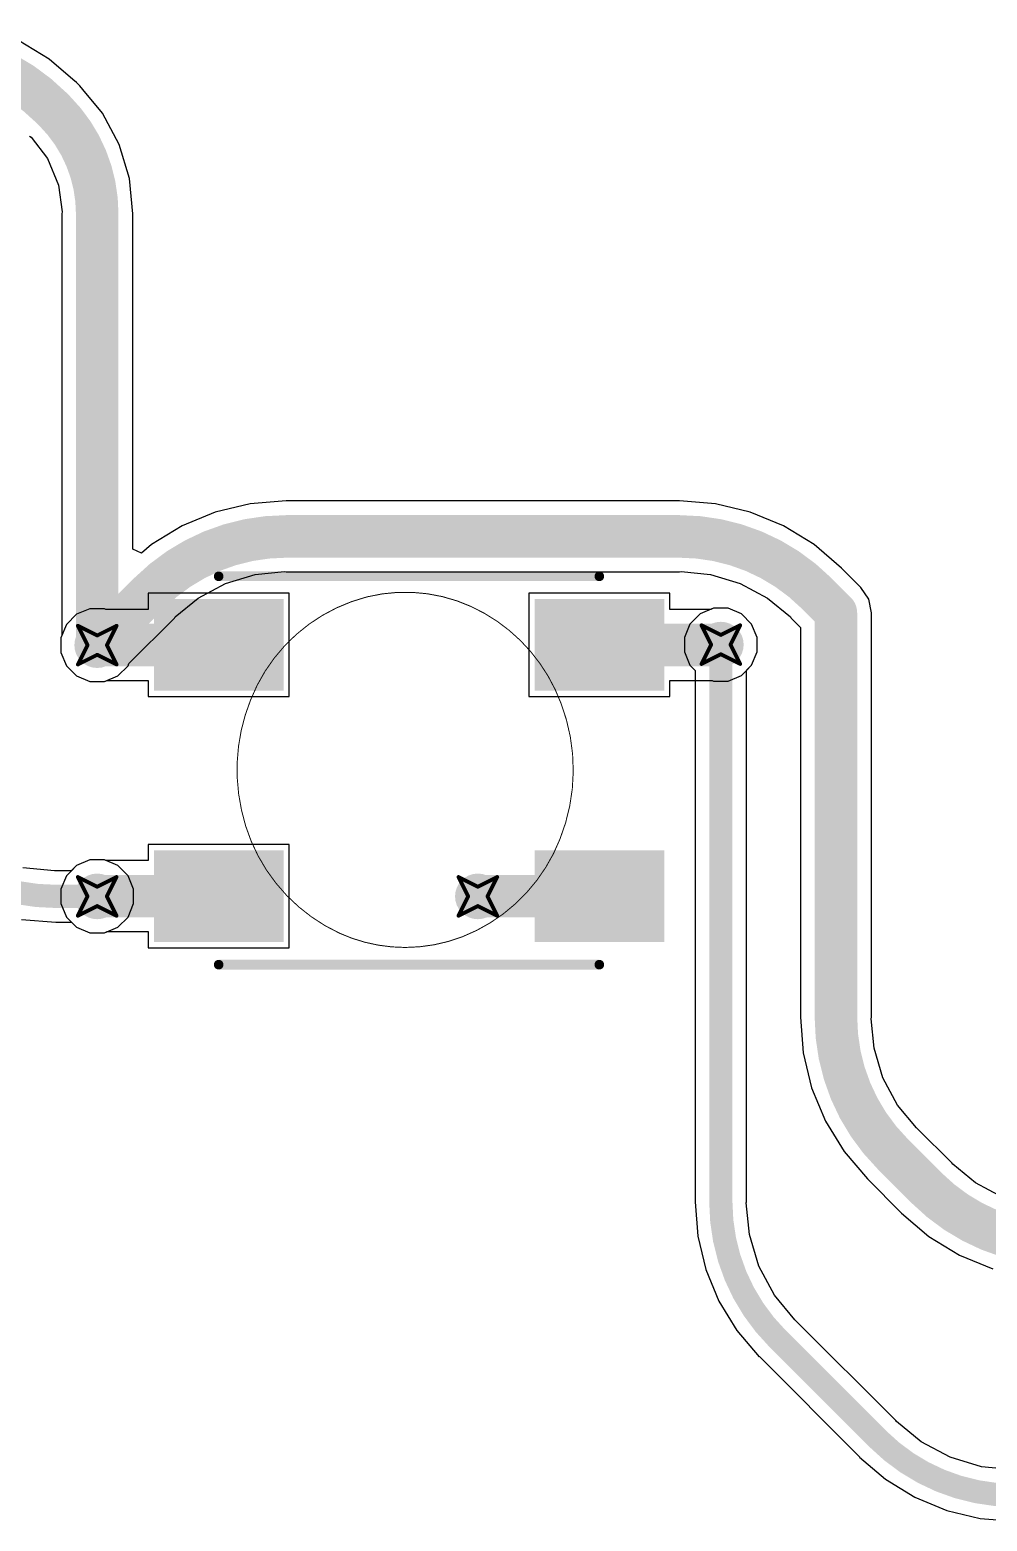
# Model space of a CAD drawing. Header units: inches. Extents: x -11 to 1110, y -7 to 455.
# Drawn here: x 164.98 to 177.55, y 285.36 to 304.95 of the extents above; entities that cross this region are included whole.
import ezdxf

# ---------------------------------------------------------------- set-up
doc = ezdxf.new("R2010")
doc.units = ezdxf.units.IN
for name, color, linetype in [('Bottom Layer', 5, 'Continuous'), ('Drill Drawing', 1, 'Continuous'), ('Mechanical 7', 56, 'Continuous'), ('Top Layer', 1, 'Continuous'), ('Top Overlay', 2, 'Continuous'), ('Top Paste', 8, 'Continuous'), ('Top Solder', 216, 'Continuous'), ('Via Holes', 16, 'Continuous')]:
    doc.layers.add(name, color=color, linetype=linetype)

msp = doc.modelspace()

# ---------------------------------------------------------------- hatches: boundary and pattern name
at = {"layer": 'Bottom Layer'}
h = msp.add_hatch(color=5, dxfattribs=at)
edge = h.paths.add_edge_path()
edge.add_arc((165.862, 296.87), 0.3, 0, 360)
h = msp.add_hatch(color=5, dxfattribs=at)
edge = h.paths.add_edge_path()
edge.add_arc((174.053, 296.877), 0.3, 0, 360)
h = msp.add_hatch(color=5, dxfattribs=at)
edge = h.paths.add_edge_path()
edge.add_arc((165.862, 293.57), 0.3, 0, 360)
h = msp.add_hatch(color=5, dxfattribs=at)
edge = h.paths.add_edge_path()
edge.add_arc((170.862, 293.57), 0.3, 0, 360)
at = {"layer": 'Top Layer'}
for points in [[(166.708, 297.373), (168.208, 297.373), (168.208, 296.373), (166.708, 296.373)], [(173.208, 296.373), (171.708, 296.373), (171.708, 297.373), (173.208, 297.373)], [(166.708, 294.073), (168.208, 294.073), (168.208, 293.073), (166.708, 293.073)], [(171.708, 294.073), (173.208, 294.073), (173.208, 293.073), (171.708, 293.073)]]:
    msp.add_hatch(color=1, dxfattribs=at).paths.add_polyline_path(points)
h = msp.add_hatch(color=1, dxfattribs=at)
edge = h.paths.add_edge_path()
edge.add_arc((165.862, 296.87), 0.3, 0, 360)
h = msp.add_hatch(color=1, dxfattribs=at)
edge = h.paths.add_edge_path()
edge.add_arc((174.053, 296.877), 0.3, 0, 360)
h = msp.add_hatch(color=1, dxfattribs=at)
edge = h.paths.add_edge_path()
edge.add_arc((165.862, 293.57), 0.3, 0, 360)
h = msp.add_hatch(color=1, dxfattribs=at)
edge = h.paths.add_edge_path()
edge.add_arc((170.862, 293.57), 0.3, 0, 360)
at = {"layer": 'Top Paste'}
for points in [[(166.708, 297.373), (168.208, 297.373), (168.208, 296.373), (166.708, 296.373)], [(173.208, 296.373), (171.708, 296.373), (171.708, 297.373), (173.208, 297.373)], [(166.708, 294.073), (168.208, 294.073), (168.208, 293.073), (166.708, 293.073)], [(171.708, 294.073), (173.208, 294.073), (173.208, 293.073), (171.708, 293.073)]]:
    msp.add_hatch(color=8, dxfattribs=at).paths.add_polyline_path(points)
at = {"layer": 'Top Solder'}
for points in [[(166.606, 297.475), (168.309, 297.475), (168.309, 296.272), (166.606, 296.272)], [(173.309, 296.272), (171.606, 296.272), (171.606, 297.475), (173.309, 297.475)], [(166.606, 294.175), (168.309, 294.175), (168.309, 292.972), (166.606, 292.972)], [(171.606, 294.175), (173.309, 294.175), (173.309, 292.972), (171.606, 292.972)]]:
    msp.add_hatch(color=216, dxfattribs=at).paths.add_polyline_path(points)
at = {"layer": 'Via Holes'}
h = msp.add_hatch(color=7, dxfattribs=at)
edge = h.paths.add_edge_path()
edge.add_arc((165.862, 296.87), 0.15, 0, 360)
h = msp.add_hatch(color=7, dxfattribs=at)
edge = h.paths.add_edge_path()
edge.add_arc((174.053, 296.877), 0.15, 0, 360)
h = msp.add_hatch(color=7, dxfattribs=at)
edge = h.paths.add_edge_path()
edge.add_arc((165.862, 293.57), 0.15, 0, 360)
h = msp.add_hatch(color=7, dxfattribs=at)
edge = h.paths.add_edge_path()
edge.add_arc((170.862, 293.57), 0.15, 0, 360)

# ---------------------------------------------------------------- linework, layer by layer
at = {"layer": 'Bottom Layer'}
for p, q in [((165.231, 304.565), (164.829, 304.812)), ((165.542, 304.3), (165.231, 304.565)), ((165.59, 304.259), (165.542, 304.3)), ((165.635, 304.217), (165.59, 304.259)), ((165.59, 304.259), (165.59, 304.259)), ((165.675, 304.167), (165.635, 304.217)), ((165.635, 304.217), (165.635, 304.217)), ((165.93, 303.857), (165.675, 304.167)), ((166.15, 303.446), (165.93, 303.857)), ((164.974, 303.556), (164.996, 303.541)), ((164.996, 303.541), (165.21, 303.262)), ((166.285, 303), (166.15, 303.446)), ((165.21, 303.262), (165.355, 302.912)), ((165.355, 302.912), (165.401, 302.563)), ((166.331, 302.536), (166.285, 303)), ((165.401, 302.563), (165.396, 302.536)), ((165.396, 302.536), (165.396, 296.993)), ((166.328, 298.131), (166.328, 302.536)), ((166.328, 302.536), (166.331, 302.536)), ((168.342, 298.764), (167.871, 298.727)), ((173.511, 298.764), (168.342, 298.764)), ((168.342, 298.764), (168.342, 298.764)), ((173.982, 298.727), (173.511, 298.764)), ((173.511, 298.764), (173.511, 298.764)), ((167.413, 298.617), (166.977, 298.436)), ((167.871, 298.727), (167.413, 298.617)), ((174.44, 298.617), (173.982, 298.727)), ((174.876, 298.436), (174.44, 298.617)), ((166.977, 298.436), (166.575, 298.19)), ((175.279, 298.19), (174.876, 298.436)), ((166.575, 298.19), (166.444, 298.078)), ((175.637, 297.883), (175.279, 298.19)), ((166.444, 298.078), (166.328, 298.131)), ((167.546, 297.679), (167.936, 297.798)), ((167.936, 297.798), (168.321, 297.836)), ((168.321, 297.836), (168.342, 297.831)), ((168.342, 297.831), (173.511, 297.831)), ((173.511, 297.831), (173.532, 297.836)), ((173.532, 297.836), (173.917, 297.798)), ((173.917, 297.798), (174.307, 297.679)), ((175.894, 297.626), (175.637, 297.883)), ((175.637, 297.883), (175.637, 297.883)), ((175.637, 297.883), (175.637, 297.883)), ((167.186, 297.487), (167.546, 297.679)), ((174.307, 297.679), (174.667, 297.487)), ((175.995, 297.475), (175.894, 297.626)), ((166.887, 297.242), (167.186, 297.487)), ((174.667, 297.487), (174.966, 297.242)), ((176.031, 297.296), (175.995, 297.475)), ((166.279, 296.628), (166.875, 297.224)), ((166.875, 297.224), (166.887, 297.242)), ((173.783, 297.282), (173.648, 297.147)), ((173.958, 297.355), (173.783, 297.282)), ((174.148, 297.355), (173.958, 297.355)), ((174.324, 297.282), (174.148, 297.355)), ((174.458, 297.147), (174.324, 297.282)), ((174.966, 297.242), (174.978, 297.224)), ((174.978, 297.224), (175.099, 297.103)), ((176.031, 291.984), (176.031, 297.296)), ((165.396, 296.993), (165.384, 296.965)), ((173.648, 297.147), (173.576, 296.972)), ((174.531, 296.972), (174.458, 297.147)), ((175.099, 297.103), (175.099, 291.984)), ((165.384, 296.965), (165.384, 296.775)), ((173.576, 296.972), (173.576, 296.782)), ((173.576, 296.782), (173.648, 296.606)), ((174.458, 296.606), (174.531, 296.782)), ((174.531, 296.782), (174.531, 296.972)), ((165.384, 296.775), (165.457, 296.599)), ((165.457, 296.599), (165.591, 296.465)), ((166.133, 296.465), (166.267, 296.599)), ((166.267, 296.599), (166.279, 296.628)), ((173.648, 296.606), (173.717, 296.538)), ((174.39, 296.538), (174.458, 296.606)), ((165.591, 296.465), (165.767, 296.392)), ((165.767, 296.392), (165.957, 296.392)), ((165.957, 296.392), (166.133, 296.465)), ((173.717, 296.538), (173.717, 289.558)), ((174.39, 289.558), (174.39, 296.538)), ((165.767, 294.048), (165.591, 293.975)), ((165.957, 294.048), (165.767, 294.048)), ((166.133, 293.975), (165.957, 294.048)), ((165.302, 293.904), (164.886, 293.945)), ((165.317, 293.907), (165.302, 293.904)), ((165.523, 293.907), (165.317, 293.907)), ((165.591, 293.975), (165.523, 293.907)), ((166.267, 293.841), (166.133, 293.975)), ((166.34, 293.665), (166.267, 293.841)), ((166.34, 293.475), (166.34, 293.665)), ((166.267, 293.299), (166.34, 293.475)), ((164.867, 293.266), (165.317, 293.231)), ((166.133, 293.165), (166.267, 293.299)), ((165.317, 293.231), (165.317, 293.233)), ((165.317, 293.233), (165.523, 293.233)), ((165.523, 293.233), (165.591, 293.165)), ((165.591, 293.165), (165.767, 293.092)), ((165.767, 293.092), (165.957, 293.092)), ((165.957, 293.092), (166.133, 293.165)), ((175.099, 291.984), (175.098, 291.984)), ((175.098, 291.984), (175.135, 291.513)), ((176.027, 291.963), (176.031, 291.984)), ((176.065, 291.578), (176.027, 291.963)), ((175.135, 291.513), (175.245, 291.055)), ((176.183, 291.188), (176.065, 291.578)), ((176.375, 290.828), (176.183, 291.188)), ((175.245, 291.055), (175.426, 290.619)), ((176.621, 290.529), (176.375, 290.828)), ((175.426, 290.619), (175.673, 290.217)), ((176.638, 290.517), (176.621, 290.529)), ((177.087, 290.069), (176.638, 290.517)), ((175.673, 290.217), (175.979, 289.858)), ((177.099, 290.051), (177.087, 290.069)), ((177.397, 289.806), (177.099, 290.051)), ((175.979, 289.858), (175.979, 289.858)), ((175.979, 289.858), (176.427, 289.41)), ((177.757, 289.614), (177.397, 289.806)), ((173.717, 289.558), (173.714, 289.558)), ((173.714, 289.558), (173.75, 289.108)), ((174.387, 289.543), (174.39, 289.558)), ((174.428, 289.127), (174.387, 289.543)), ((176.427, 289.41), (176.427, 289.41)), ((176.427, 289.41), (176.427, 289.41)), ((176.427, 289.41), (176.786, 289.103)), ((173.75, 289.108), (173.855, 288.669)), ((174.554, 288.713), (174.428, 289.127)), ((176.786, 289.103), (177.188, 288.857)), ((177.188, 288.857), (177.624, 288.676)), ((173.855, 288.669), (174.028, 288.251)), ((174.758, 288.332), (174.554, 288.713)), ((174.028, 288.251), (174.264, 287.866)), ((175.023, 288.009), (174.758, 288.332)), ((175.035, 288), (175.023, 288.009)), ((176.351, 286.684), (175.035, 288)), ((174.264, 287.866), (174.558, 287.522)), ((174.558, 287.522), (174.559, 287.524)), ((174.559, 287.524), (175.875, 286.208)), ((176.36, 286.672), (176.351, 286.684)), ((176.683, 286.407), (176.36, 286.672)), ((177.064, 286.203), (176.683, 286.407)), ((175.875, 286.208), (175.873, 286.206)), ((175.873, 286.206), (176.217, 285.913)), ((177.479, 286.077), (177.064, 286.203)), ((177.895, 286.036), (177.479, 286.077)), ((176.217, 285.913), (176.602, 285.677)), ((176.602, 285.677), (177.02, 285.504)), ((177.02, 285.504), (177.459, 285.399)), ((177.459, 285.399), (177.909, 285.363))]:
    msp.add_line(p, q, dxfattribs=at)
for points in [[(163.464, 304.673, 0.559, 0.559, -0.198912), (165.26, 303.929, 0.559, 0.559, 0)], [(165.26, 303.929, 0.559, 0.559, 0), (165.303, 303.886, 0.559, 0.559, 0)], [(165.303, 303.886, 0.559, 0.559, -0.198912), (165.862, 302.536, 0.559, 0.559, 0)], [(165.862, 296.87, 0.559, 0.559, 0), (165.862, 302.536, 0.559, 0.559, 0)], [(166.546, 297.554, 0.559, 0.559, -0.198912), (168.342, 298.298, 0.559, 0.559, 0)], [(168.342, 298.298, 0.559, 0.559, 0), (173.511, 298.298, 0.559, 0.559, 0)], [(173.511, 298.298, 0.559, 0.559, -0.198912), (175.307, 297.554, 0.559, 0.559, 0)], [(165.862, 296.87, 0.559, 0.559, 0), (166.546, 297.554, 0.559, 0.559, 0)], [(175.307, 297.554, 0.559, 0.559, 0), (175.565, 297.296, 0.559, 0.559, 0)], [(175.565, 291.984, 0.559, 0.559, 0), (175.565, 297.296, 0.559, 0.559, 0)], [(174.053, 289.558, 0.305, 0.305, 0), (174.053, 296.877, 0.305, 0.305, 0)], [(165.317, 293.57, 0.305, 0.305, -0.198912), (163.521, 294.314, 0.305, 0.305, 0)], [(165.317, 293.57, 0.305, 0.305, 0), (165.862, 293.57, 0.305, 0.305, 0)], [(176.309, 290.188, 0.559, 0.559, -0.198912), (175.565, 291.984, 0.559, 0.559, 0)], [(176.309, 290.188, 0.559, 0.559, 0), (176.757, 289.739, 0.559, 0.559, 0)], [(178.553, 288.995, 0.559, 0.559, -0.198912), (176.757, 289.739, 0.559, 0.559, 0)], [(174.797, 287.762, 0.305, 0.305, -0.198912), (174.053, 289.558, 0.305, 0.305, 0)], [(174.797, 287.762, 0.305, 0.305, 0), (176.113, 286.446, 0.305, 0.305, 0)], [(177.909, 285.702, 0.305, 0.305, -0.198912), (176.113, 286.446, 0.305, 0.305, 0)]]:
    msp.add_lwpolyline(points, format="xyseb", dxfattribs=at)
for points in [[(165.12, 303.929, 0.279, 0.279, 1), (165.399, 303.929, 0.279, 0.279, 1)], [(165.12, 303.929, 0.279, 0.279, 1), (165.399, 303.929, 0.279, 0.279, 1)], [(165.163, 303.886, 0.279, 0.279, 1), (165.443, 303.886, 0.279, 0.279, 1)], [(165.163, 303.886, 0.279, 0.279, 1), (165.443, 303.886, 0.279, 0.279, 1)], [(165.722, 302.536, 0.279, 0.279, 1), (166.002, 302.536, 0.279, 0.279, 1)], [(165.722, 302.536, 0.279, 0.279, 1), (166.002, 302.536, 0.279, 0.279, 1)], [(168.202, 298.298, 0.279, 0.279, 1), (168.481, 298.298, 0.279, 0.279, 1)], [(168.202, 298.298, 0.279, 0.279, 1), (168.481, 298.298, 0.279, 0.279, 1)], [(173.372, 298.298, 0.279, 0.279, 1), (173.651, 298.298, 0.279, 0.279, 1)], [(173.372, 298.298, 0.279, 0.279, 1), (173.651, 298.298, 0.279, 0.279, 1)], [(166.406, 297.554, 0.279, 0.279, 1), (166.685, 297.554, 0.279, 0.279, 1)], [(166.406, 297.554, 0.279, 0.279, 1), (166.685, 297.554, 0.279, 0.279, 1)], [(175.168, 297.554, 0.279, 0.279, 1), (175.447, 297.554, 0.279, 0.279, 1)], [(175.168, 297.554, 0.279, 0.279, 1), (175.447, 297.554, 0.279, 0.279, 1)], [(175.425, 297.296, 0.279, 0.279, 1), (175.704, 297.296, 0.279, 0.279, 1)], [(175.425, 297.296, 0.279, 0.279, 1), (175.704, 297.296, 0.279, 0.279, 1)], [(165.722, 296.87, 0.279, 0.279, 1), (166.002, 296.87, 0.279, 0.279, 1)], [(165.722, 296.87, 0.279, 0.279, 1), (166.002, 296.87, 0.279, 0.279, 1)], [(173.977, 296.877, 0.152, 0.152, 1), (174.13, 296.877, 0.152, 0.152, 1)], [(165.241, 293.57, 0.152, 0.152, 1), (165.393, 293.57, 0.152, 0.152, 1)], [(165.241, 293.57, 0.152, 0.152, 1), (165.393, 293.57, 0.152, 0.152, 1)], [(165.786, 293.57, 0.152, 0.152, 1), (165.938, 293.57, 0.152, 0.152, 1)], [(175.425, 291.984, 0.279, 0.279, 1), (175.704, 291.984, 0.279, 0.279, 1)], [(175.425, 291.984, 0.279, 0.279, 1), (175.704, 291.984, 0.279, 0.279, 1)], [(176.169, 290.188, 0.279, 0.279, 1), (176.448, 290.188, 0.279, 0.279, 1)], [(176.169, 290.188, 0.279, 0.279, 1), (176.448, 290.188, 0.279, 0.279, 1)], [(176.617, 289.739, 0.279, 0.279, 1), (176.897, 289.739, 0.279, 0.279, 1)], [(176.617, 289.739, 0.279, 0.279, 1), (176.897, 289.739, 0.279, 0.279, 1)], [(173.977, 289.558, 0.152, 0.152, 1), (174.13, 289.558, 0.152, 0.152, 1)], [(173.977, 289.558, 0.152, 0.152, 1), (174.13, 289.558, 0.152, 0.152, 1)], [(174.721, 287.762, 0.152, 0.152, 1), (174.873, 287.762, 0.152, 0.152, 1)], [(174.721, 287.762, 0.152, 0.152, 1), (174.873, 287.762, 0.152, 0.152, 1)], [(176.037, 286.446, 0.152, 0.152, 1), (176.189, 286.446, 0.152, 0.152, 1)], [(176.037, 286.446, 0.152, 0.152, 1), (176.189, 286.446, 0.152, 0.152, 1)]]:
    msp.add_lwpolyline(points, format="xyseb", close=True, dxfattribs=at)
at = {"layer": 'Drill Drawing'}
for points in [[(165.608, 297.124, 0.0508, 0.0508, 0), (165.862, 296.997, 0.0508, 0.0508, 0)], [(165.608, 297.124, 0.0508, 0.0508, 0), (165.735, 296.87, 0.0508, 0.0508, 0)], [(165.862, 296.997, 0.0508, 0.0508, 0), (166.116, 297.124, 0.0508, 0.0508, 0)], [(165.989, 296.87, 0.0508, 0.0508, 0), (166.116, 297.124, 0.0508, 0.0508, 0)], [(173.799, 297.131, 0.0508, 0.0508, 0), (174.053, 297.004, 0.0508, 0.0508, 0)], [(173.799, 297.131, 0.0508, 0.0508, 0), (173.926, 296.877, 0.0508, 0.0508, 0)], [(174.053, 297.004, 0.0508, 0.0508, 0), (174.307, 297.131, 0.0508, 0.0508, 0)], [(174.18, 296.877, 0.0508, 0.0508, 0), (174.307, 297.131, 0.0508, 0.0508, 0)], [(165.608, 296.616, 0.0508, 0.0508, 0), (165.735, 296.87, 0.0508, 0.0508, 0)], [(165.989, 296.87, 0.0508, 0.0508, 0), (166.116, 296.616, 0.0508, 0.0508, 0)], [(173.799, 296.623, 0.0508, 0.0508, 0), (173.926, 296.877, 0.0508, 0.0508, 0)], [(174.18, 296.877, 0.0508, 0.0508, 0), (174.307, 296.623, 0.0508, 0.0508, 0)], [(165.608, 296.616, 0.0508, 0.0508, 0), (165.862, 296.743, 0.0508, 0.0508, 0)], [(165.862, 296.743, 0.0508, 0.0508, 0), (166.116, 296.616, 0.0508, 0.0508, 0)], [(173.799, 296.623, 0.0508, 0.0508, 0), (174.053, 296.75, 0.0508, 0.0508, 0)], [(174.053, 296.75, 0.0508, 0.0508, 0), (174.307, 296.623, 0.0508, 0.0508, 0)], [(165.608, 293.824, 0.0508, 0.0508, 0), (165.862, 293.697, 0.0508, 0.0508, 0)], [(165.608, 293.824, 0.0508, 0.0508, 0), (165.735, 293.57, 0.0508, 0.0508, 0)], [(165.862, 293.697, 0.0508, 0.0508, 0), (166.116, 293.824, 0.0508, 0.0508, 0)], [(165.989, 293.57, 0.0508, 0.0508, 0), (166.116, 293.824, 0.0508, 0.0508, 0)], [(170.608, 293.824, 0.0508, 0.0508, 0), (170.862, 293.697, 0.0508, 0.0508, 0)], [(170.608, 293.824, 0.0508, 0.0508, 0), (170.735, 293.57, 0.0508, 0.0508, 0)], [(170.862, 293.697, 0.0508, 0.0508, 0), (171.116, 293.824, 0.0508, 0.0508, 0)], [(170.989, 293.57, 0.0508, 0.0508, 0), (171.116, 293.824, 0.0508, 0.0508, 0)], [(165.608, 293.316, 0.0508, 0.0508, 0), (165.735, 293.57, 0.0508, 0.0508, 0)], [(165.608, 293.316, 0.0508, 0.0508, 0), (165.862, 293.443, 0.0508, 0.0508, 0)], [(165.862, 293.443, 0.0508, 0.0508, 0), (166.116, 293.316, 0.0508, 0.0508, 0)], [(165.989, 293.57, 0.0508, 0.0508, 0), (166.116, 293.316, 0.0508, 0.0508, 0)], [(170.608, 293.316, 0.0508, 0.0508, 0), (170.735, 293.57, 0.0508, 0.0508, 0)], [(170.608, 293.316, 0.0508, 0.0508, 0), (170.862, 293.443, 0.0508, 0.0508, 0)], [(170.862, 293.443, 0.0508, 0.0508, 0), (171.116, 293.316, 0.0508, 0.0508, 0)], [(170.989, 293.57, 0.0508, 0.0508, 0), (171.116, 293.316, 0.0508, 0.0508, 0)]]:
    msp.add_lwpolyline(points, format="xyseb", dxfattribs=at)
for points in [[(165.595, 297.124, 0.0254, 0.0254, 1), (165.621, 297.124, 0.0254, 0.0254, 1)], [(165.595, 297.124, 0.0254, 0.0254, 1), (165.621, 297.124, 0.0254, 0.0254, 1)], [(165.849, 296.997, 0.0254, 0.0254, 1), (165.875, 296.997, 0.0254, 0.0254, 1)], [(165.849, 296.997, 0.0254, 0.0254, 1), (165.875, 296.997, 0.0254, 0.0254, 1)], [(166.103, 297.124, 0.0254, 0.0254, 1), (166.129, 297.124, 0.0254, 0.0254, 1)], [(166.103, 297.124, 0.0254, 0.0254, 1), (166.129, 297.124, 0.0254, 0.0254, 1)], [(173.787, 297.131, 0.0254, 0.0254, 1), (173.812, 297.131, 0.0254, 0.0254, 1)], [(173.787, 297.131, 0.0254, 0.0254, 1), (173.812, 297.131, 0.0254, 0.0254, 1)], [(174.041, 297.004, 0.0254, 0.0254, 1), (174.066, 297.004, 0.0254, 0.0254, 1)], [(174.041, 297.004, 0.0254, 0.0254, 1), (174.066, 297.004, 0.0254, 0.0254, 1)], [(174.295, 297.131, 0.0254, 0.0254, 1), (174.32, 297.131, 0.0254, 0.0254, 1)], [(174.295, 297.131, 0.0254, 0.0254, 1), (174.32, 297.131, 0.0254, 0.0254, 1)], [(165.722, 296.87, 0.0254, 0.0254, 1), (165.748, 296.87, 0.0254, 0.0254, 1)], [(165.722, 296.87, 0.0254, 0.0254, 1), (165.748, 296.87, 0.0254, 0.0254, 1)], [(165.976, 296.87, 0.0254, 0.0254, 1), (166.002, 296.87, 0.0254, 0.0254, 1)], [(165.976, 296.87, 0.0254, 0.0254, 1), (166.002, 296.87, 0.0254, 0.0254, 1)], [(173.914, 296.877, 0.0254, 0.0254, 1), (173.939, 296.877, 0.0254, 0.0254, 1)], [(173.914, 296.877, 0.0254, 0.0254, 1), (173.939, 296.877, 0.0254, 0.0254, 1)], [(174.168, 296.877, 0.0254, 0.0254, 1), (174.193, 296.877, 0.0254, 0.0254, 1)], [(174.168, 296.877, 0.0254, 0.0254, 1), (174.193, 296.877, 0.0254, 0.0254, 1)], [(165.595, 296.616, 0.0254, 0.0254, 1), (165.621, 296.616, 0.0254, 0.0254, 1)], [(165.595, 296.616, 0.0254, 0.0254, 1), (165.621, 296.616, 0.0254, 0.0254, 1)], [(165.849, 296.743, 0.0254, 0.0254, 1), (165.875, 296.743, 0.0254, 0.0254, 1)], [(165.849, 296.743, 0.0254, 0.0254, 1), (165.875, 296.743, 0.0254, 0.0254, 1)], [(166.103, 296.616, 0.0254, 0.0254, 1), (166.129, 296.616, 0.0254, 0.0254, 1)], [(166.103, 296.616, 0.0254, 0.0254, 1), (166.129, 296.616, 0.0254, 0.0254, 1)], [(173.787, 296.623, 0.0254, 0.0254, 1), (173.812, 296.623, 0.0254, 0.0254, 1)], [(173.787, 296.623, 0.0254, 0.0254, 1), (173.812, 296.623, 0.0254, 0.0254, 1)], [(174.041, 296.75, 0.0254, 0.0254, 1), (174.066, 296.75, 0.0254, 0.0254, 1)], [(174.041, 296.75, 0.0254, 0.0254, 1), (174.066, 296.75, 0.0254, 0.0254, 1)], [(174.295, 296.623, 0.0254, 0.0254, 1), (174.32, 296.623, 0.0254, 0.0254, 1)], [(174.295, 296.623, 0.0254, 0.0254, 1), (174.32, 296.623, 0.0254, 0.0254, 1)], [(165.595, 293.824, 0.0254, 0.0254, 1), (165.621, 293.824, 0.0254, 0.0254, 1)], [(165.595, 293.824, 0.0254, 0.0254, 1), (165.621, 293.824, 0.0254, 0.0254, 1)], [(166.103, 293.824, 0.0254, 0.0254, 1), (166.129, 293.824, 0.0254, 0.0254, 1)], [(166.103, 293.824, 0.0254, 0.0254, 1), (166.129, 293.824, 0.0254, 0.0254, 1)], [(170.595, 293.824, 0.0254, 0.0254, 1), (170.621, 293.824, 0.0254, 0.0254, 1)], [(170.595, 293.824, 0.0254, 0.0254, 1), (170.621, 293.824, 0.0254, 0.0254, 1)], [(171.103, 293.824, 0.0254, 0.0254, 1), (171.129, 293.824, 0.0254, 0.0254, 1)], [(171.103, 293.824, 0.0254, 0.0254, 1), (171.129, 293.824, 0.0254, 0.0254, 1)], [(165.849, 293.697, 0.0254, 0.0254, 1), (165.875, 293.697, 0.0254, 0.0254, 1)], [(165.849, 293.697, 0.0254, 0.0254, 1), (165.875, 293.697, 0.0254, 0.0254, 1)], [(170.849, 293.697, 0.0254, 0.0254, 1), (170.875, 293.697, 0.0254, 0.0254, 1)], [(170.849, 293.697, 0.0254, 0.0254, 1), (170.875, 293.697, 0.0254, 0.0254, 1)], [(165.722, 293.57, 0.0254, 0.0254, 1), (165.748, 293.57, 0.0254, 0.0254, 1)], [(165.722, 293.57, 0.0254, 0.0254, 1), (165.748, 293.57, 0.0254, 0.0254, 1)], [(165.849, 293.443, 0.0254, 0.0254, 1), (165.875, 293.443, 0.0254, 0.0254, 1)], [(165.849, 293.443, 0.0254, 0.0254, 1), (165.875, 293.443, 0.0254, 0.0254, 1)], [(165.976, 293.57, 0.0254, 0.0254, 1), (166.002, 293.57, 0.0254, 0.0254, 1)], [(165.976, 293.57, 0.0254, 0.0254, 1), (166.002, 293.57, 0.0254, 0.0254, 1)], [(170.722, 293.57, 0.0254, 0.0254, 1), (170.748, 293.57, 0.0254, 0.0254, 1)], [(170.722, 293.57, 0.0254, 0.0254, 1), (170.748, 293.57, 0.0254, 0.0254, 1)], [(170.849, 293.443, 0.0254, 0.0254, 1), (170.875, 293.443, 0.0254, 0.0254, 1)], [(170.849, 293.443, 0.0254, 0.0254, 1), (170.875, 293.443, 0.0254, 0.0254, 1)], [(170.976, 293.57, 0.0254, 0.0254, 1), (171.002, 293.57, 0.0254, 0.0254, 1)], [(170.976, 293.57, 0.0254, 0.0254, 1), (171.002, 293.57, 0.0254, 0.0254, 1)], [(165.595, 293.316, 0.0254, 0.0254, 1), (165.621, 293.316, 0.0254, 0.0254, 1)], [(165.595, 293.316, 0.0254, 0.0254, 1), (165.621, 293.316, 0.0254, 0.0254, 1)], [(166.103, 293.316, 0.0254, 0.0254, 1), (166.129, 293.316, 0.0254, 0.0254, 1)], [(166.103, 293.316, 0.0254, 0.0254, 1), (166.129, 293.316, 0.0254, 0.0254, 1)], [(170.595, 293.316, 0.0254, 0.0254, 1), (170.621, 293.316, 0.0254, 0.0254, 1)], [(170.595, 293.316, 0.0254, 0.0254, 1), (170.621, 293.316, 0.0254, 0.0254, 1)], [(171.103, 293.316, 0.0254, 0.0254, 1), (171.129, 293.316, 0.0254, 0.0254, 1)], [(171.103, 293.316, 0.0254, 0.0254, 1), (171.129, 293.316, 0.0254, 0.0254, 1)]]:
    msp.add_lwpolyline(points, format="xyseb", close=True, dxfattribs=at)
at = {"layer": 'Mechanical 7'}
for points in [[(169.406, 297.504, 0.0127, 0.0127, -0.168995), (170.772, 297.378, 0.0127, 0.0127, 0)], [(167.876, 296.148, 0.0127, 0.0127, -0.241637), (169.406, 297.504, 0.0127, 0.0127, 0)], [(170.772, 297.378, 0.0127, 0.0127, -0.199365), (171.954, 296.105, 0.0127, 0.0127, 0)], [(167.757, 294.705, 0.0127, 0.0127, -0.151911), (167.876, 296.148, 0.0127, 0.0127, 0)], [(171.954, 296.105, 0.0127, 0.0127, -0.188503), (171.939, 294.32, 0.0127, 0.0127, 0)], [(169.043, 293.087, 0.0127, 0.0127, -0.236021), (167.757, 294.705, 0.0127, 0.0127, 0)], [(171.939, 294.32, 0.0127, 0.0127, -0.208998), (170.655, 293.038, 0.0127, 0.0127, 0)], [(169.906, 292.899, 0.0127, 0.0127, -0.10719), (169.043, 293.087, 0.0127, 0.0127, 0)], [(170.655, 293.038, 0.0127, 0.0127, -0.091515), (169.906, 292.899, 0.0127, 0.0127, 0)]]:
    msp.add_lwpolyline(points, format="xyseb", dxfattribs=at)
for points in [[(169.403, 297.504, 0.00635, 0.00635, 1), (169.41, 297.504, 0.00635, 0.00635, 1)], [(169.403, 297.504, 0.00635, 0.00635, 1), (169.41, 297.504, 0.00635, 0.00635, 1)], [(170.769, 297.378, 0.00635, 0.00635, 1), (170.775, 297.378, 0.00635, 0.00635, 1)], [(170.769, 297.378, 0.00635, 0.00635, 1), (170.775, 297.378, 0.00635, 0.00635, 1)], [(167.873, 296.148, 0.00635, 0.00635, 1), (167.879, 296.148, 0.00635, 0.00635, 1)], [(167.873, 296.148, 0.00635, 0.00635, 1), (167.879, 296.148, 0.00635, 0.00635, 1)], [(171.951, 296.105, 0.00635, 0.00635, 1), (171.957, 296.105, 0.00635, 0.00635, 1)], [(171.951, 296.105, 0.00635, 0.00635, 1), (171.957, 296.105, 0.00635, 0.00635, 1)], [(167.754, 294.705, 0.00635, 0.00635, 1), (167.761, 294.705, 0.00635, 0.00635, 1)], [(167.754, 294.705, 0.00635, 0.00635, 1), (167.761, 294.705, 0.00635, 0.00635, 1)], [(171.936, 294.32, 0.00635, 0.00635, 1), (171.942, 294.32, 0.00635, 0.00635, 1)], [(171.936, 294.32, 0.00635, 0.00635, 1), (171.942, 294.32, 0.00635, 0.00635, 1)], [(169.039, 293.087, 0.00635, 0.00635, 1), (169.046, 293.087, 0.00635, 0.00635, 1)], [(169.039, 293.087, 0.00635, 0.00635, 1), (169.046, 293.087, 0.00635, 0.00635, 1)], [(169.903, 292.899, 0.00635, 0.00635, 1), (169.909, 292.899, 0.00635, 0.00635, 1)], [(169.903, 292.899, 0.00635, 0.00635, 1), (169.909, 292.899, 0.00635, 0.00635, 1)], [(170.652, 293.038, 0.00635, 0.00635, 1), (170.659, 293.038, 0.00635, 0.00635, 1)], [(170.652, 293.038, 0.00635, 0.00635, 1), (170.659, 293.038, 0.00635, 0.00635, 1)]]:
    msp.add_lwpolyline(points, format="xyseb", close=True, dxfattribs=at)
at = {"layer": 'Top Layer'}
for p, q in [((168.385, 297.551), (166.53, 297.551)), ((166.53, 297.551), (166.53, 297.34)), ((168.385, 296.196), (168.385, 297.551)), ((173.385, 297.551), (171.53, 297.551)), ((171.53, 297.551), (171.53, 296.196)), ((173.385, 297.34), (173.385, 297.551)), ((165.591, 297.275), (165.457, 297.141)), ((165.767, 297.348), (165.591, 297.275)), ((165.957, 297.348), (165.767, 297.348)), ((165.977, 297.34), (165.957, 297.348)), ((166.53, 297.34), (165.977, 297.34)), ((173.922, 297.34), (173.385, 297.34)), ((173.958, 297.355), (173.922, 297.34)), ((174.148, 297.355), (173.958, 297.355)), ((174.324, 297.282), (174.148, 297.355)), ((174.458, 297.147), (174.324, 297.282)), ((165.457, 297.141), (165.384, 296.965)), ((174.531, 296.972), (174.458, 297.147)), ((165.384, 296.965), (165.384, 296.775)), ((174.458, 296.606), (174.531, 296.782)), ((174.531, 296.782), (174.531, 296.972)), ((165.384, 296.775), (165.457, 296.599)), ((165.457, 296.599), (165.591, 296.465)), ((174.324, 296.472), (174.458, 296.606)), ((165.591, 296.465), (165.767, 296.392)), ((165.767, 296.392), (165.957, 296.392)), ((165.957, 296.392), (165.993, 296.407)), ((165.993, 296.407), (166.53, 296.407)), ((166.53, 296.407), (166.53, 296.196)), ((173.385, 296.196), (173.385, 296.407)), ((173.385, 296.407), (173.938, 296.407)), ((173.938, 296.407), (173.958, 296.399)), ((173.958, 296.399), (174.148, 296.399)), ((174.148, 296.399), (174.324, 296.472)), ((166.53, 296.196), (168.385, 296.196)), ((171.53, 296.196), (173.385, 296.196)), ((168.385, 294.251), (166.53, 294.251)), ((166.53, 294.251), (166.53, 294.04)), ((168.385, 292.896), (168.385, 294.251)), ((165.767, 294.048), (165.591, 293.975)), ((165.957, 294.048), (165.767, 294.048)), ((165.977, 294.04), (165.957, 294.048)), ((166.53, 294.04), (165.977, 294.04)), ((165.457, 293.841), (165.384, 293.665)), ((165.591, 293.975), (165.457, 293.841)), ((165.384, 293.665), (165.384, 293.475)), ((165.384, 293.475), (165.457, 293.299)), ((165.457, 293.299), (165.591, 293.165)), ((165.591, 293.165), (165.767, 293.092)), ((165.767, 293.092), (165.957, 293.092)), ((165.957, 293.092), (165.993, 293.107)), ((165.993, 293.107), (166.53, 293.107)), ((166.53, 293.107), (166.53, 292.896)), ((166.53, 292.896), (168.385, 292.896))]:
    msp.add_line(p, q, dxfattribs=at)
for points in [[(165.862, 296.873, 0.559, 0.559, 0), (167.458, 296.873, 0.559, 0.559, 0)], [(172.458, 296.873, 0.559, 0.559, 0), (174.053, 296.873, 0.559, 0.559, 0)], [(165.862, 293.573, 0.559, 0.559, 0), (167.458, 293.573, 0.559, 0.559, 0)], [(170.862, 293.573, 0.559, 0.559, 0), (172.458, 293.573, 0.559, 0.559, 0)]]:
    msp.add_lwpolyline(points, format="xyseb", dxfattribs=at)
for points in [[(165.722, 296.873, 0.279, 0.279, 1), (166.002, 296.873, 0.279, 0.279, 1)], [(167.318, 296.873, 0.279, 0.279, 1), (167.597, 296.873, 0.279, 0.279, 1)], [(172.318, 296.873, 0.279, 0.279, 1), (172.597, 296.873, 0.279, 0.279, 1)], [(173.914, 296.873, 0.279, 0.279, 1), (174.193, 296.873, 0.279, 0.279, 1)], [(165.722, 293.573, 0.279, 0.279, 1), (166.002, 293.573, 0.279, 0.279, 1)], [(167.318, 293.573, 0.279, 0.279, 1), (167.597, 293.573, 0.279, 0.279, 1)], [(170.722, 293.573, 0.279, 0.279, 1), (171.002, 293.573, 0.279, 0.279, 1)], [(172.318, 293.573, 0.279, 0.279, 1), (172.597, 293.573, 0.279, 0.279, 1)]]:
    msp.add_lwpolyline(points, format="xyseb", close=True, dxfattribs=at)
at = {"layer": 'Top Overlay'}
for points in [[(167.458, 297.774, 0.127, 0.127, 0), (172.458, 297.774, 0.127, 0.127, 0)], [(166.402, 297.027, 0.254, 0.254, 0), (166.529, 296.9, 0.254, 0.254, 0)], [(166.402, 296.773, 0.254, 0.254, 0), (166.402, 297.027, 0.254, 0.254, 0)], [(166.402, 296.773, 0.254, 0.254, 0), (166.529, 296.9, 0.254, 0.254, 0)], [(167.458, 292.673, 0.127, 0.127, 0), (172.458, 292.673, 0.127, 0.127, 0)]]:
    msp.add_lwpolyline(points, format="xyseb", dxfattribs=at)
for points in [[(167.426, 297.774, 0.0635, 0.0635, 1), (167.489, 297.774, 0.0635, 0.0635, 1)], [(172.426, 297.774, 0.0635, 0.0635, 1), (172.489, 297.774, 0.0635, 0.0635, 1)], [(166.338, 297.027, 0.127, 0.127, 1), (166.465, 297.027, 0.127, 0.127, 1)], [(166.338, 297.027, 0.127, 0.127, 1), (166.465, 297.027, 0.127, 0.127, 1)], [(166.465, 296.9, 0.127, 0.127, 1), (166.592, 296.9, 0.127, 0.127, 1)], [(166.465, 296.9, 0.127, 0.127, 1), (166.592, 296.9, 0.127, 0.127, 1)], [(166.338, 296.773, 0.127, 0.127, 1), (166.465, 296.773, 0.127, 0.127, 1)], [(166.338, 296.773, 0.127, 0.127, 1), (166.465, 296.773, 0.127, 0.127, 1)], [(167.426, 292.673, 0.0635, 0.0635, 1), (167.489, 292.673, 0.0635, 0.0635, 1)], [(172.426, 292.673, 0.0635, 0.0635, 1), (172.489, 292.673, 0.0635, 0.0635, 1)]]:
    msp.add_lwpolyline(points, format="xyseb", close=True, dxfattribs=at)

doc.saveas('drawing.dxf')
